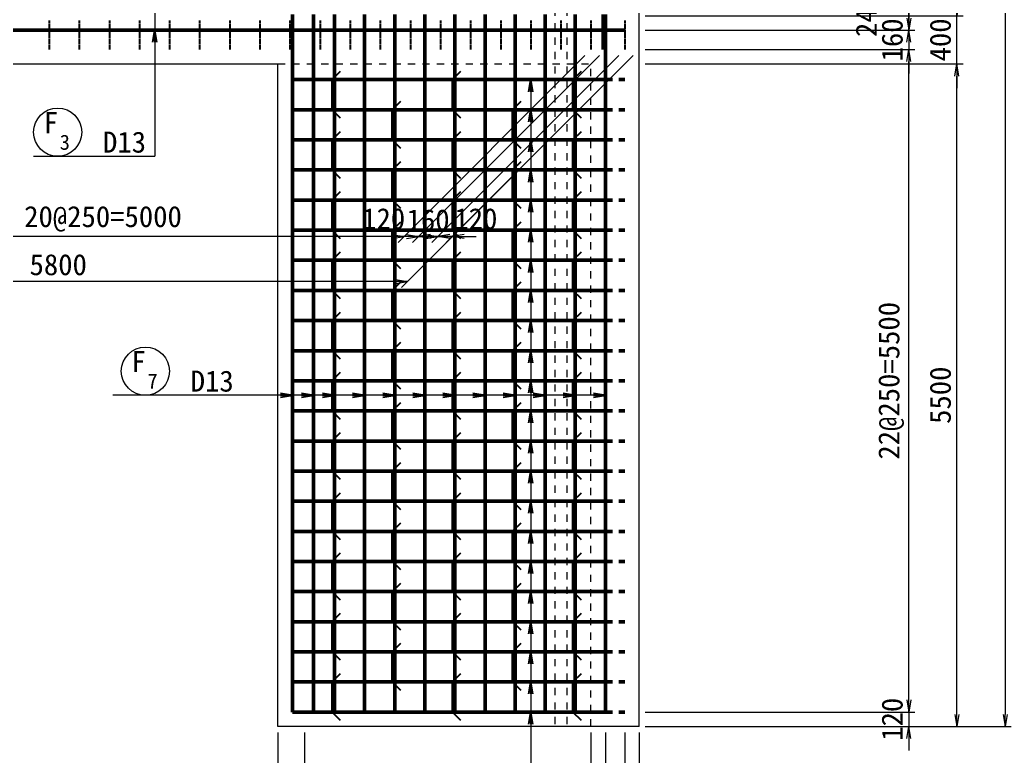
# Model space of a CAD drawing. Header units: millimetres. Extents: x 222124 to 348274, y -62968 to -33268.
# Drawn here: x 269808 to 278042, y -52703 to -46590 of the extents above; entities that cross this region are included whole.
import ezdxf
from ezdxf.enums import TextEntityAlignment as Align

# ---------------------------------------------------------------- set-up
doc = ezdxf.new("R2010")
doc.units = ezdxf.units.MM
doc.header["$LTSCALE"] = 50
doc.header["$PDSIZE"] = 300
doc.linetypes.add('DASHED2', pattern=[0.375, 0.25, -0.125])
doc.linetypes.add('SXF_跳び破線', pattern=[12, 6, -6])
doc.layers.get('Defpoints').update_dxf_attribs({"color": 191})
for name, color, linetype, lineweight in [('D-BGD', 7, 'Continuous', 13), ('D-STR', 1, 'Continuous', 50), ('D-STR-DIM', 7, 'Continuous', 13), ('D-STR-HTXT', 7, 'Continuous', 13), ('D-STR-STR4', 6, 'Continuous', 25), ('D-STR-STR5', 7, 'Continuous', 25), ('D-STR-TXT', 7, 'Continuous', 13)]:
    doc.layers.add(name, color=color, linetype=linetype, lineweight=lineweight)
doc.styles.add('YOKO_GOTHIC', font='MS Gothic.ttf')
doc.dimstyles.new('S50', dxfattribs={"dimscale": 50, "dimtxt": 3.5, "dimasz": 2, "dimexe": 1, "dimexo": 1, "dimgap": 1, "dimtad": 1, "dimdec": 0, "dimzin": 1, "dimdsep": 46, "dimtxsty": 'YOKO_GOTHIC', "dimblk": 'OPEN', "dimcen": 0, "dimclrd": 256, "dimclre": 256, "dimclrt": 256, "dimaunit": 1, "dimadec": 3, "dimazin": 0, "dimtfac": 1, "dimtdec": 0, "dimtix": 1, "dimtmove": 2, "dimatfit": 3, "dimldrblk": 'OPEN', "dimfxl": 1, "dimlwd": -1, "dimlwe": -1, "dimarcsym": 0})

# ---------------------------------------------------------------- blocks, each defined once
blk = doc.blocks.new('_Open')
at = {"color": 0, "linetype": 'ByBlock', "lineweight": -2}
for p, q in [((-1, 0.167), (0, 0)), ((-1, -0.167), (0, 0)), ((0, 0), (-1, 0))]:
    blk.add_line(p, q, dxfattribs=at)
blk = doc.blocks.new('*D1797')
at = {"layer": 'D-STR-DIM', "ltscale": 1500, "transparency": 16777216}
for p, q in [((275002.1, -39656.2), (278042, -39656.2)), ((277992, -39756.2), (277992, -52356.2)), ((275002.1, -52456.2), (278042, -52456.2))]:
    blk.add_line(p, q, dxfattribs=at)
at = {"layer": 'Defpoints', "color": 0, "ltscale": 1500, "transparency": 16777216}
for p in [(274952.1, -39656.2), (274952.1, -52456.2), (277992, -52456.2)]:
    blk.add_point(p, dxfattribs=at)
at = {"layer": 'D-STR-DIM', "ltscale": 1500, "transparency": 16777216, "xscale": 100, "yscale": 100, "zscale": 100}
for p, rotation in [((277992, -39656.2), 90), ((277992, -52456.2), 270)]:
    blk.add_blockref('_Open', p, dxfattribs=dict(at, rotation=rotation))
at = {"layer": 'D-STR-DIM', "ltscale": 1500, "transparency": 16777216, "insert": (277854.5, -46056.2), "char_height": 175, "attachment_point": 5, "rotation": 90, "style": 'YOKO_GOTHIC'}
blk.add_mtext('12800', dxfattribs=at)
blk = doc.blocks.new('*D1802')
at = {"layer": 'D-STR-DIM', "ltscale": 1500, "transparency": 16777216}
for p, q in [((275002.1, -46956.2), (277642, -46956.2)), ((277592, -52356.2), (277592, -47056.2)), ((275002.1, -52456.2), (277642, -52456.2))]:
    blk.add_line(p, q, dxfattribs=at)
at = {"layer": 'Defpoints', "color": 0, "ltscale": 1500, "transparency": 16777216}
for p in [(274952.1, -46956.2), (277592, -46956.2), (274952.1, -52456.2)]:
    blk.add_point(p, dxfattribs=at)
at = {"layer": 'D-STR-DIM', "ltscale": 1500, "transparency": 16777216, "xscale": 100, "yscale": 100, "zscale": 100}
for p, rotation in [((277592, -46956.2), 90), ((277592, -52456.2), 270)]:
    blk.add_blockref('_Open', p, dxfattribs=dict(at, rotation=rotation))
at = {"layer": 'D-STR-DIM', "ltscale": 1500, "transparency": 16777216, "insert": (277454.5, -49706.2), "char_height": 175, "attachment_point": 5, "rotation": 90, "style": 'YOKO_GOTHIC'}
blk.add_mtext('5500', dxfattribs=at)
blk = doc.blocks.new('*D1803')
at = {"layer": 'D-STR-DIM', "ltscale": 1500, "transparency": 16777216}
for p, q in [((277592, -46456.2), (277592, -46356.2)), ((275002.1, -46556.2), (277642, -46556.2)), ((277592, -46956.2), (277592, -46556.2)), ((275002.1, -46956.2), (277642, -46956.2)), ((277592, -47056.2), (277592, -47156.2))]:
    blk.add_line(p, q, dxfattribs=at)
at = {"layer": 'Defpoints', "color": 0, "ltscale": 1500, "transparency": 16777216}
for p in [(274952.1, -46556.2), (277592, -46556.2), (274952.1, -46956.2)]:
    blk.add_point(p, dxfattribs=at)
at = {"layer": 'D-STR-DIM', "ltscale": 1500, "transparency": 16777216, "xscale": 100, "yscale": 100, "zscale": 100}
for p, rotation in [((277592, -46556.2), 270), ((277592, -46956.2), 90)]:
    blk.add_blockref('_Open', p, dxfattribs=dict(at, rotation=rotation))
at = {"layer": 'D-STR-DIM', "ltscale": 1500, "transparency": 16777216, "insert": (277454.5, -46756.2), "char_height": 175, "attachment_point": 5, "rotation": 90, "style": 'YOKO_GOTHIC'}
blk.add_mtext('400', dxfattribs=at)
blk = doc.blocks.new('*D1829')
at = {"layer": 'D-STR-DIM', "ltscale": 1500, "transparency": 16777216}
for p, q in [((269152.1, -47006.2), (269152.1, -54559.9)), ((274952.1, -52506.2), (274952.1, -54559.9)), ((269252.1, -54509.9), (274852.1, -54509.9))]:
    blk.add_line(p, q, dxfattribs=at)
at = {"layer": 'Defpoints', "color": 0, "ltscale": 1500, "transparency": 16777216}
for p in [(269152.1, -46956.2), (274952.1, -52456.2), (274952.1, -54509.9)]:
    blk.add_point(p, dxfattribs=at)
at = {"layer": 'D-STR-DIM', "ltscale": 1500, "transparency": 16777216, "xscale": 100, "yscale": 100, "zscale": 100, "rotation": 180}
blk.add_blockref('_Open', (269152.1, -54509.9), dxfattribs=at)
at = {"layer": 'D-STR-DIM', "ltscale": 1500, "transparency": 16777216, "xscale": 100, "yscale": 100, "zscale": 100}
blk.add_blockref('_Open', (274952.1, -54509.9), dxfattribs=at)
at = {"layer": 'D-STR-DIM', "ltscale": 1500, "transparency": 16777216, "insert": (272052.1, -54372.4), "char_height": 175, "attachment_point": 5, "style": 'YOKO_GOTHIC'}
blk.add_mtext('5800', dxfattribs=at)
blk = doc.blocks.new('*D1830')
at = {"layer": 'D-STR-DIM', "ltscale": 1500, "transparency": 16777216}
for p, q in [((269152.1, -47006.2), (269152.1, -54159.9)), ((271952.1, -52506.2), (271952.1, -54159.9)), ((269252.1, -54109.9), (271852.1, -54109.9))]:
    blk.add_line(p, q, dxfattribs=at)
at = {"layer": 'Defpoints', "color": 0, "ltscale": 1500, "transparency": 16777216}
for p in [(269152.1, -46956.2), (271952.1, -52456.2), (271952.1, -54109.9)]:
    blk.add_point(p, dxfattribs=at)
at = {"layer": 'D-STR-DIM', "ltscale": 1500, "transparency": 16777216, "xscale": 100, "yscale": 100, "zscale": 100, "rotation": 180}
blk.add_blockref('_Open', (269152.1, -54109.9), dxfattribs=at)
at = {"layer": 'D-STR-DIM', "ltscale": 1500, "transparency": 16777216, "xscale": 100, "yscale": 100, "zscale": 100}
blk.add_blockref('_Open', (271952.1, -54109.9), dxfattribs=at)
at = {"layer": 'D-STR-DIM', "ltscale": 1500, "transparency": 16777216, "insert": (270552.1, -53972.4), "char_height": 175, "attachment_point": 5, "style": 'YOKO_GOTHIC'}
blk.add_mtext('2800', dxfattribs=at)
blk = doc.blocks.new('*D1831')
at = {"layer": 'D-STR-DIM', "ltscale": 1500, "transparency": 16777216}
for p, q in [((274552.1, -52506.2), (274552.1, -54159.9)), ((274952.1, -52506.2), (274952.1, -54159.9)), ((274452.1, -54109.9), (274352.1, -54109.9)), ((274552.1, -54109.9), (274952.1, -54109.9)), ((275052.1, -54109.9), (275152.1, -54109.9))]:
    blk.add_line(p, q, dxfattribs=at)
at = {"layer": 'Defpoints', "color": 0, "ltscale": 1500, "transparency": 16777216}
for p in [(274552.1, -52456.2), (274952.1, -52456.2), (274952.1, -54109.9)]:
    blk.add_point(p, dxfattribs=at)
at = {"layer": 'D-STR-DIM', "ltscale": 1500, "transparency": 16777216, "xscale": 100, "yscale": 100, "zscale": 100}
blk.add_blockref('_Open', (274552.1, -54109.9), dxfattribs=at)
at = {"layer": 'D-STR-DIM', "ltscale": 1500, "transparency": 16777216, "xscale": 100, "yscale": 100, "zscale": 100, "rotation": 180}
blk.add_blockref('_Open', (274952.1, -54109.9), dxfattribs=at)
at = {"layer": 'D-STR-DIM', "ltscale": 1500, "transparency": 16777216, "insert": (274752.1, -53972.4), "char_height": 175, "attachment_point": 5, "style": 'YOKO_GOTHIC'}
blk.add_mtext('400', dxfattribs=at)
blk = doc.blocks.new('*D1832')
at = {"layer": 'D-STR-DIM', "ltscale": 1500, "transparency": 16777216}
for p, q in [((274832.1, -52506.2), (274832.1, -53759.9)), ((274952.1, -52506.2), (274952.1, -53759.9)), ((274732.1, -53709.9), (274632.1, -53709.9)), ((274832.1, -53709.9), (274952.1, -53709.9)), ((275052.1, -53709.9), (275152.1, -53709.9))]:
    blk.add_line(p, q, dxfattribs=at)
at = {"layer": 'Defpoints', "color": 0, "ltscale": 1500, "transparency": 16777216}
for p in [(274832.1, -52456.2), (274952.1, -52456.2), (274952.1, -53709.9)]:
    blk.add_point(p, dxfattribs=at)
at = {"layer": 'D-STR-DIM', "ltscale": 1500, "transparency": 16777216, "xscale": 100, "yscale": 100, "zscale": 100}
blk.add_blockref('_Open', (274832.1, -53709.9), dxfattribs=at)
at = {"layer": 'D-STR-DIM', "ltscale": 1500, "transparency": 16777216, "xscale": 100, "yscale": 100, "zscale": 100, "rotation": 180}
blk.add_blockref('_Open', (274952.1, -53709.9), dxfattribs=at)
at = {"layer": 'D-STR-DIM', "ltscale": 1500, "transparency": 16777216, "insert": (275141.7, -53572.4), "char_height": 175, "attachment_point": 5, "style": 'YOKO_GOTHIC'}
blk.add_mtext('120', dxfattribs=at)
blk = doc.blocks.new('*D1833')
at = {"layer": 'D-STR-DIM', "ltscale": 1500, "transparency": 16777216}
for p, q in [((274672.1, -52506.2), (274672.1, -53759.9)), ((274832.1, -52506.2), (274832.1, -53759.9)), ((274572.1, -53709.9), (274472.1, -53709.9)), ((274672.1, -53709.9), (274832.1, -53709.9)), ((274932.1, -53709.9), (275032.1, -53709.9))]:
    blk.add_line(p, q, dxfattribs=at)
at = {"layer": 'Defpoints', "color": 0, "ltscale": 1500, "transparency": 16777216}
for p in [(274672.1, -52456.2), (274832.1, -52456.2), (274832.1, -53709.9)]:
    blk.add_point(p, dxfattribs=at)
at = {"layer": 'D-STR-DIM', "ltscale": 1500, "transparency": 16777216, "xscale": 100, "yscale": 100, "zscale": 100}
blk.add_blockref('_Open', (274672.1, -53709.9), dxfattribs=at)
at = {"layer": 'D-STR-DIM', "ltscale": 1500, "transparency": 16777216, "xscale": 100, "yscale": 100, "zscale": 100, "rotation": 180}
blk.add_blockref('_Open', (274832.1, -53709.9), dxfattribs=at)
at = {"layer": 'D-STR-DIM', "ltscale": 1500, "transparency": 16777216, "insert": (274752.1, -53572.4), "char_height": 175, "attachment_point": 5, "style": 'YOKO_GOTHIC'}
blk.add_mtext('160', dxfattribs=at)
blk = doc.blocks.new('*D1834')
at = {"layer": 'D-STR-DIM', "ltscale": 1500, "transparency": 16777216}
for p, q in [((271952.1, -52506.2), (271952.1, -54159.9)), ((274552.1, -52506.2), (274552.1, -54159.9)), ((274452.1, -54109.9), (272052.1, -54109.9))]:
    blk.add_line(p, q, dxfattribs=at)
at = {"layer": 'Defpoints', "color": 0, "ltscale": 1500, "transparency": 16777216}
for p in [(271952.1, -52456.2), (274552.1, -52456.2), (271952.1, -54109.9)]:
    blk.add_point(p, dxfattribs=at)
at = {"layer": 'D-STR-DIM', "ltscale": 1500, "transparency": 16777216, "xscale": 100, "yscale": 100, "zscale": 100, "rotation": 180}
blk.add_blockref('_Open', (271952.1, -54109.9), dxfattribs=at)
at = {"layer": 'D-STR-DIM', "ltscale": 1500, "transparency": 16777216, "xscale": 100, "yscale": 100, "zscale": 100}
blk.add_blockref('_Open', (274552.1, -54109.9), dxfattribs=at)
at = {"layer": 'D-STR-DIM', "ltscale": 1500, "transparency": 16777216, "insert": (273252.1, -53972.4), "char_height": 175, "attachment_point": 5, "style": 'YOKO_GOTHIC'}
blk.add_mtext('2600', dxfattribs=at)
blk = doc.blocks.new('*D1835')
at = {"layer": 'D-STR-DIM', "ltscale": 1500, "transparency": 16777216}
for p, q in [((271952.1, -52506.2), (271952.1, -53759.9)), ((272172.1, -52506.2), (272172.1, -53759.9)), ((271852.1, -53709.9), (271752.1, -53709.9)), ((271952.1, -53709.9), (272172.1, -53709.9)), ((272272.1, -53709.9), (272372.1, -53709.9))]:
    blk.add_line(p, q, dxfattribs=at)
at = {"layer": 'Defpoints', "color": 0, "ltscale": 1500, "transparency": 16777216}
for p in [(271952.1, -52456.2), (272172.1, -52456.2), (272172.1, -53709.9)]:
    blk.add_point(p, dxfattribs=at)
at = {"layer": 'D-STR-DIM', "ltscale": 1500, "transparency": 16777216, "xscale": 100, "yscale": 100, "zscale": 100}
blk.add_blockref('_Open', (271952.1, -53709.9), dxfattribs=at)
at = {"layer": 'D-STR-DIM', "ltscale": 1500, "transparency": 16777216, "xscale": 100, "yscale": 100, "zscale": 100, "rotation": 180}
blk.add_blockref('_Open', (272172.1, -53709.9), dxfattribs=at)
at = {"layer": 'D-STR-DIM', "ltscale": 1500, "transparency": 16777216, "insert": (272062.1, -53572.4), "char_height": 175, "attachment_point": 5, "style": 'YOKO_GOTHIC'}
blk.add_mtext('220', dxfattribs=at)
blk = doc.blocks.new('*D1836')
at = {"layer": 'D-STR-DIM', "ltscale": 1500, "transparency": 16777216}
for p, q in [((272172.1, -52506.2), (272172.1, -53759.9)), ((274672.1, -52506.2), (274672.1, -53759.9)), ((274572.1, -53709.9), (272272.1, -53709.9))]:
    blk.add_line(p, q, dxfattribs=at)
at = {"layer": 'Defpoints', "color": 0, "ltscale": 1500, "transparency": 16777216}
for p in [(272172.1, -52456.2), (274672.1, -52456.2), (272172.1, -53709.9)]:
    blk.add_point(p, dxfattribs=at)
at = {"layer": 'D-STR-DIM', "ltscale": 1500, "transparency": 16777216, "xscale": 100, "yscale": 100, "zscale": 100, "rotation": 180}
blk.add_blockref('_Open', (272172.1, -53709.9), dxfattribs=at)
at = {"layer": 'D-STR-DIM', "ltscale": 1500, "transparency": 16777216, "xscale": 100, "yscale": 100, "zscale": 100}
blk.add_blockref('_Open', (274672.1, -53709.9), dxfattribs=at)
at = {"layer": 'D-STR-DIM', "ltscale": 1500, "transparency": 16777216, "insert": (273422.1, -53563.1), "char_height": 175, "attachment_point": 5, "style": 'YOKO_GOTHIC'}
blk.add_mtext('10@250=2500', dxfattribs=at)
blk = doc.blocks.new('*D1686')
at = {"layer": 'D-STR-DIM', "ltscale": 1500, "transparency": 16777216}
for p, q in [((275002.1, -46836.2), (277242, -46836.2)), ((277192, -52236.2), (277192, -46936.2)), ((275002.1, -52336.2), (277242, -52336.2))]:
    blk.add_line(p, q, dxfattribs=at)
at = {"layer": 'Defpoints', "color": 0, "ltscale": 1500, "transparency": 16777216}
for p in [(274952.1, -46836.2), (277192, -46836.2), (274952.1, -52336.2)]:
    blk.add_point(p, dxfattribs=at)
at = {"layer": 'D-STR-DIM', "ltscale": 1500, "transparency": 16777216, "xscale": 100, "yscale": 100, "zscale": 100}
for p, rotation in [((277192, -46836.2), 90), ((277192, -52336.2), 270)]:
    blk.add_blockref('_Open', p, dxfattribs=dict(at, rotation=rotation))
at = {"layer": 'D-STR-DIM', "ltscale": 1500, "transparency": 16777216, "insert": (277045.2, -49586.2), "char_height": 175, "attachment_point": 5, "rotation": 90, "style": 'YOKO_GOTHIC'}
blk.add_mtext('22@250=5500', dxfattribs=at)
blk = doc.blocks.new('*D1687')
at = {"layer": 'D-STR-DIM', "ltscale": 1500, "transparency": 16777216}
for p, q in [((277192, -52236.2), (277192, -52136.2)), ((275002.1, -52336.2), (277242, -52336.2)), ((277192, -52336.2), (277192, -52456.2)), ((275002.1, -52456.2), (277242, -52456.2)), ((277192, -52556.2), (277192, -52656.2))]:
    blk.add_line(p, q, dxfattribs=at)
at = {"layer": 'Defpoints', "color": 0, "ltscale": 1500, "transparency": 16777216}
for p in [(274952.1, -52336.2), (274952.1, -52456.2), (277192, -52456.2)]:
    blk.add_point(p, dxfattribs=at)
at = {"layer": 'D-STR-DIM', "ltscale": 1500, "transparency": 16777216, "xscale": 100, "yscale": 100, "zscale": 100}
for p, rotation in [((277192, -52336.2), 270), ((277192, -52456.2), 90)]:
    blk.add_blockref('_Open', p, dxfattribs=dict(at, rotation=rotation))
at = {"layer": 'D-STR-DIM', "ltscale": 1500, "transparency": 16777216, "insert": (277054.5, -52396.2), "char_height": 175, "attachment_point": 5, "rotation": 90, "style": 'YOKO_GOTHIC'}
blk.add_mtext('120', dxfattribs=at)
blk = doc.blocks.new('*D1688')
at = {"layer": 'D-STR-DIM', "ltscale": 1500, "transparency": 16777216}
for p, q in [((277192, -46081.2), (277192, -45981.2)), ((275002.1, -46181.2), (277242, -46181.2)), ((277192, -46181.2), (277192, -46431.2)), ((275002.1, -46431.2), (277242, -46431.2)), ((277192, -46531.2), (277192, -46631.2))]:
    blk.add_line(p, q, dxfattribs=at)
at = {"layer": 'Defpoints', "color": 0, "ltscale": 1500, "transparency": 16777216}
for p in [(274952.1, -46181.2), (274952.1, -46431.2), (277192, -46431.2)]:
    blk.add_point(p, dxfattribs=at)
at = {"layer": 'D-STR-DIM', "ltscale": 1500, "transparency": 16777216, "xscale": 100, "yscale": 100, "zscale": 100}
for p, rotation in [((277192, -46181.2), 270), ((277192, -46431.2), 90)]:
    blk.add_blockref('_Open', p, dxfattribs=dict(at, rotation=rotation))
at = {"layer": 'D-STR-DIM', "ltscale": 1500, "transparency": 16777216, "insert": (277054.5, -46306.2), "char_height": 175, "attachment_point": 5, "rotation": 90, "style": 'YOKO_GOTHIC'}
blk.add_mtext('250', dxfattribs=at)
blk = doc.blocks.new('*D1689')
at = {"layer": 'D-STR-DIM', "ltscale": 1500, "transparency": 16777216}
for p, q in [((277192, -46576.2), (277192, -46476.2)), ((275002.1, -46676.2), (277242, -46676.2)), ((277192, -46676.2), (277192, -46836.2)), ((275002.1, -46836.2), (277242, -46836.2)), ((277192, -46936.2), (277192, -47036.2))]:
    blk.add_line(p, q, dxfattribs=at)
at = {"layer": 'Defpoints', "color": 0, "ltscale": 1500, "transparency": 16777216}
for p in [(274952.1, -46676.2), (274952.1, -46836.2), (277192, -46836.2)]:
    blk.add_point(p, dxfattribs=at)
at = {"layer": 'D-STR-DIM', "ltscale": 1500, "transparency": 16777216, "xscale": 100, "yscale": 100, "zscale": 100}
for p, rotation in [((277192, -46676.2), 270), ((277192, -46836.2), 90)]:
    blk.add_blockref('_Open', p, dxfattribs=dict(at, rotation=rotation))
at = {"layer": 'D-STR-DIM', "ltscale": 1500, "transparency": 16777216, "insert": (277054.5, -46756.2), "char_height": 175, "attachment_point": 5, "rotation": 90, "style": 'YOKO_GOTHIC'}
blk.add_mtext('160', dxfattribs=at)
blk = doc.blocks.new('*D1691')
at = {"layer": 'D-STR-DIM', "ltscale": 1500, "transparency": 16777216}
for p, q in [((277192, -46331.2), (277192, -46231.2)), ((275002.1, -46431.2), (277242, -46431.2)), ((277192, -46431.2), (277192, -46676.2)), ((275002.1, -46676.2), (277242, -46676.2)), ((277192, -46776.2), (277192, -46876.2))]:
    blk.add_line(p, q, dxfattribs=at)
at = {"layer": 'Defpoints', "color": 0, "ltscale": 1500, "transparency": 16777216}
for p in [(274952.1, -46431.2), (274952.1, -46676.2), (277192, -46676.2)]:
    blk.add_point(p, dxfattribs=at)
at = {"layer": 'D-STR-DIM', "ltscale": 1500, "transparency": 16777216, "xscale": 100, "yscale": 100, "zscale": 100}
for p, rotation in [((277192, -46431.2), 270), ((277192, -46676.2), 90)]:
    blk.add_blockref('_Open', p, dxfattribs=dict(at, rotation=rotation))
at = {"layer": 'D-STR-DIM', "ltscale": 1500, "transparency": 16777216, "insert": (276839.5, -46553.7), "char_height": 175, "attachment_point": 5, "rotation": 90, "style": 'YOKO_GOTHIC'}
blk.add_mtext('245', dxfattribs=at)
blk = doc.blocks.new('*D1714')
at = {"layer": 'D-STR-DIM', "ltscale": 1500, "transparency": 16777216}
for p, q in [((269102.1, -46886.2), (267177.4, -48810.9)), ((274902.1, -46886.2), (272977.4, -48810.9)), ((272927.4, -48760.9), (267327.4, -48760.9))]:
    blk.add_line(p, q, dxfattribs=at)
at = {"layer": 'Defpoints', "color": 0, "ltscale": 1500, "transparency": 16777216}
for p in [(269152.1, -46836.2), (274952.1, -46836.2), (267227.4, -48760.9)]:
    blk.add_point(p, dxfattribs=at)
at = {"layer": 'D-STR-DIM', "ltscale": 1500, "transparency": 16777216, "xscale": 100, "yscale": 100, "zscale": 100, "rotation": 180}
blk.add_blockref('_Open', (267227.4, -48760.9), dxfattribs=at)
at = {"layer": 'D-STR-DIM', "ltscale": 1500, "transparency": 16777216, "xscale": 100, "yscale": 100, "zscale": 100}
blk.add_blockref('_Open', (273027.4, -48760.9), dxfattribs=at)
at = {"layer": 'D-STR-DIM', "ltscale": 1500, "transparency": 16777216, "insert": (270127.4, -48623.4), "char_height": 175, "attachment_point": 5, "style": 'YOKO_GOTHIC'}
blk.add_mtext('5800', dxfattribs=at)
blk = doc.blocks.new('*D1715')
at = {"layer": 'D-STR-DIM', "ltscale": 1500, "transparency": 16777216}
for p, q in [((274502.1, -46886.2), (272949.5, -48438.8)), ((274622.1, -46886.2), (273069.5, -48438.8)), ((272899.5, -48388.8), (272799.5, -48388.8)), ((273119.5, -48388.8), (272999.5, -48388.8)), ((273219.5, -48388.8), (273319.5, -48388.8))]:
    blk.add_line(p, q, dxfattribs=at)
at = {"layer": 'Defpoints', "color": 0, "ltscale": 1500, "transparency": 16777216}
for p in [(274552.1, -46836.2), (274672.1, -46836.2), (272999.5, -48388.8)]:
    blk.add_point(p, dxfattribs=at)
at = {"layer": 'D-STR-DIM', "ltscale": 1500, "transparency": 16777216, "xscale": 100, "yscale": 100, "zscale": 100}
blk.add_blockref('_Open', (272999.5, -48388.8), dxfattribs=at)
at = {"layer": 'D-STR-DIM', "ltscale": 1500, "transparency": 16777216, "xscale": 100, "yscale": 100, "zscale": 100, "rotation": 180}
blk.add_blockref('_Open', (273119.5, -48388.8), dxfattribs=at)
at = {"layer": 'D-STR-DIM', "ltscale": 1500, "transparency": 16777216, "insert": (272830.3, -48241.9), "char_height": 175, "attachment_point": 5, "style": 'YOKO_GOTHIC'}
blk.add_mtext('120', dxfattribs=at)
blk = doc.blocks.new('*D1716')
at = {"layer": 'D-STR-DIM', "ltscale": 1500, "transparency": 16777216}
for p, q in [((274622.1, -46886.2), (273069.5, -48438.8)), ((274782.1, -46886.2), (273229.5, -48438.8)), ((273019.5, -48388.8), (272919.5, -48388.8)), ((273279.5, -48388.8), (273119.5, -48388.8)), ((273379.5, -48388.8), (273479.5, -48388.8))]:
    blk.add_line(p, q, dxfattribs=at)
at = {"layer": 'Defpoints', "color": 0, "ltscale": 1500, "transparency": 16777216}
for p in [(274672.1, -46836.2), (274832.1, -46836.2), (273119.5, -48388.8)]:
    blk.add_point(p, dxfattribs=at)
at = {"layer": 'D-STR-DIM', "ltscale": 1500, "transparency": 16777216, "xscale": 100, "yscale": 100, "zscale": 100}
blk.add_blockref('_Open', (273119.5, -48388.8), dxfattribs=at)
at = {"layer": 'D-STR-DIM', "ltscale": 1500, "transparency": 16777216, "xscale": 100, "yscale": 100, "zscale": 100, "rotation": 180}
blk.add_blockref('_Open', (273279.5, -48388.8), dxfattribs=at)
at = {"layer": 'D-STR-DIM', "ltscale": 1500, "transparency": 16777216, "insert": (273199.5, -48251.3), "char_height": 175, "attachment_point": 5, "style": 'YOKO_GOTHIC'}
blk.add_mtext('160', dxfattribs=at)
blk = doc.blocks.new('*D1717')
at = {"layer": 'D-STR-DIM', "ltscale": 1500, "transparency": 16777216}
for p, q in [((274782.1, -46886.2), (273229.5, -48438.8)), ((274902.1, -46886.2), (273349.5, -48438.8)), ((273179.5, -48388.8), (273079.5, -48388.8)), ((273399.5, -48388.8), (273279.5, -48388.8)), ((273499.5, -48388.8), (273599.5, -48388.8))]:
    blk.add_line(p, q, dxfattribs=at)
at = {"layer": 'Defpoints', "color": 0, "ltscale": 1500, "transparency": 16777216}
for p in [(274832.1, -46836.2), (274952.1, -46836.2), (273279.5, -48388.8)]:
    blk.add_point(p, dxfattribs=at)
at = {"layer": 'D-STR-DIM', "ltscale": 1500, "transparency": 16777216, "xscale": 100, "yscale": 100, "zscale": 100}
blk.add_blockref('_Open', (273279.5, -48388.8), dxfattribs=at)
at = {"layer": 'D-STR-DIM', "ltscale": 1500, "transparency": 16777216, "xscale": 100, "yscale": 100, "zscale": 100, "rotation": 180}
blk.add_blockref('_Open', (273399.5, -48388.8), dxfattribs=at)
at = {"layer": 'D-STR-DIM', "ltscale": 1500, "transparency": 16777216, "insert": (273596.5, -48241.9), "char_height": 175, "attachment_point": 5, "style": 'YOKO_GOTHIC'}
blk.add_mtext('120', dxfattribs=at)
blk = doc.blocks.new('*D1718')
at = {"layer": 'D-STR-DIM', "ltscale": 1500, "transparency": 16777216}
for p, q in [((269502.1, -46886.2), (267949.5, -48438.8)), ((274502.1, -46886.2), (272949.5, -48438.8)), ((272899.5, -48388.8), (268099.5, -48388.8))]:
    blk.add_line(p, q, dxfattribs=at)
at = {"layer": 'Defpoints', "color": 0, "ltscale": 1500, "transparency": 16777216}
for p in [(269552.1, -46836.2), (274552.1, -46836.2), (267999.5, -48388.8)]:
    blk.add_point(p, dxfattribs=at)
at = {"layer": 'D-STR-DIM', "ltscale": 1500, "transparency": 16777216, "xscale": 100, "yscale": 100, "zscale": 100, "rotation": 180}
blk.add_blockref('_Open', (267999.5, -48388.8), dxfattribs=at)
at = {"layer": 'D-STR-DIM', "ltscale": 1500, "transparency": 16777216, "xscale": 100, "yscale": 100, "zscale": 100}
blk.add_blockref('_Open', (272999.5, -48388.8), dxfattribs=at)
at = {"layer": 'D-STR-DIM', "ltscale": 1500, "transparency": 16777216, "insert": (270499.5, -48241.9), "char_height": 175, "attachment_point": 5, "style": 'YOKO_GOTHIC'}
blk.add_mtext('20@250=5000', dxfattribs=at)

msp = doc.modelspace()

# ---------------------------------------------------------------- linework, layer by layer
at = {"layer": 'D-BGD', "linetype": 'SXF_跳び破線', "ltscale": 0.2}
for p, q in [((274252.1, -39656.2), (274252.1, -52456.2)), ((274352.1, -39656.2), (274352.1, -52456.2)), ((271952.1, -46956.2), (274552.1, -46956.2)), ((274552.1, -52456.2), (274552.1, -46956.2))]:
    msp.add_line(p, q, dxfattribs=at)
at = {"layer": 'D-BGD'}
for p, q in [((274952.1, -52456.2), (274952.1, -39656.2)), ((274952.1, -49756.2), (274952.1, -42656.2)), ((269152.1, -46956.2), (271952.1, -46956.2)), ((271952.1, -52456.2), (271952.1, -46956.2)), ((274552.1, -52456.2), (271952.1, -52456.2))]:
    msp.add_line(p, q, dxfattribs=at)
at = {"layer": 'D-BGD', "ltscale": 100}
msp.add_line((274952.1, -52456.2), (274552.1, -52456.2), dxfattribs=at)
at = {"layer": 'D-STR'}
for p, q in [((272072.1, -46546.2), (272072.1, -52336.2)), ((272247.1, -46546.2), (272247.1, -52336.2)), ((272422.1, -46546.2), (272422.1, -52336.2)), ((272672.1, -46546.2), (272672.1, -52336.2)), ((272922.1, -46546.2), (272922.1, -52336.2)), ((273172.1, -46546.2), (273172.1, -52336.2)), ((273422.1, -46546.2), (273422.1, -52336.2)), ((273672.1, -46546.2), (273672.1, -52336.2)), ((273922.1, -46546.2), (273922.1, -52336.2)), ((274172.1, -46546.2), (274172.1, -52336.2)), ((274422.1, -46546.2), (274422.1, -52336.2)), ((274652.1, -46836.2), (274652.1, -46546.2)), ((274672.1, -46546.2), (274672.1, -52336.2))]:
    msp.add_line(p, q, dxfattribs=at)
at = {"layer": 'D-STR', "ltscale": 0.01}
for p, q in [((274832.1, -46676.2), (269282.1, -46676.2)), ((274732.1, -47086.2), (272072.1, -47086.2)), ((274732.1, -47336.2), (272072.1, -47336.2)), ((274732.1, -47586.2), (272072.1, -47586.2)), ((274732.1, -47836.2), (272072.1, -47836.2)), ((274732.1, -48086.2), (272072.1, -48086.2)), ((274732.1, -48336.2), (272072.1, -48336.2)), ((274732.1, -48586.2), (272072.1, -48586.2)), ((274732.1, -48836.2), (272072.1, -48836.2)), ((274732.1, -49086.2), (272072.1, -49086.2)), ((274732.1, -49336.2), (272072.1, -49336.2)), ((274732.1, -49586.2), (272072.1, -49586.2)), ((274732.1, -49836.2), (272072.1, -49836.2)), ((274732.1, -50086.2), (272072.1, -50086.2)), ((274732.1, -50336.2), (272072.1, -50336.2)), ((274732.1, -50586.2), (272072.1, -50586.2)), ((274732.1, -50836.2), (272072.1, -50836.2)), ((274732.1, -51086.2), (272072.1, -51086.2)), ((274732.1, -51336.2), (272072.1, -51336.2)), ((274732.1, -51586.2), (272072.1, -51586.2)), ((274732.1, -51836.2), (272072.1, -51836.2)), ((274732.1, -52086.2), (272072.1, -52086.2)), ((274732.1, -52336.2), (272072.1, -52336.2))]:
    msp.add_line(p, q, dxfattribs=at)
at = {"layer": 'D-STR', "linetype": 'SXF_跳び破線', "ltscale": 0.2}
for p, q in [((274832.1, -47086.2), (274782.1, -47086.2)), ((274832.1, -47336.2), (274782.1, -47336.2)), ((274832.1, -47586.2), (274782.1, -47586.2)), ((274832.1, -47836.2), (274782.1, -47836.2)), ((274832.1, -48086.2), (274782.1, -48086.2)), ((274832.1, -48336.2), (274782.1, -48336.2)), ((274832.1, -48586.2), (274782.1, -48586.2)), ((274832.1, -48836.2), (274782.1, -48836.2)), ((274832.1, -49086.2), (274782.1, -49086.2)), ((274832.1, -49336.2), (274782.1, -49336.2)), ((274832.1, -49586.2), (274782.1, -49586.2)), ((274832.1, -49836.2), (274782.1, -49836.2)), ((274832.1, -50086.2), (274782.1, -50086.2)), ((274832.1, -50336.2), (274782.1, -50336.2)), ((274832.1, -50586.2), (274782.1, -50586.2)), ((274832.1, -50836.2), (274782.1, -50836.2)), ((274832.1, -51086.2), (274782.1, -51086.2)), ((274832.1, -51336.2), (274782.1, -51336.2)), ((274832.1, -51586.2), (274782.1, -51586.2)), ((274832.1, -51836.2), (274782.1, -51836.2)), ((274832.1, -52086.2), (274782.1, -52086.2)), ((274832.1, -52336.2), (274782.1, -52336.2))]:
    msp.add_line(p, q, dxfattribs=at)
at = {"layer": 'D-STR-HTXT'}
for p, q in [((269922.9, -47722.2), (270929.4, -47722.2)), ((274672.1, -49706.2), (270579.7, -49706.2))]:
    msp.add_line(p, q, dxfattribs=at)
for centre in [(270122.9, -47522.2), (270851.3, -49506.2)]:
    msp.add_circle(centre, 200, dxfattribs=at)
at = {"layer": 'D-STR-STR4', "linetype": 'DASHED2', "ltscale": 0.5}
for p, q in [((270052.1, -46596.2), (270052.1, -46836.2)), ((270302.1, -46596.2), (270302.1, -46836.2)), ((270552.1, -46596.2), (270552.1, -46836.2)), ((270802.1, -46596.2), (270802.1, -46836.2)), ((271052.1, -46596.2), (271052.1, -46836.2)), ((271302.1, -46596.2), (271302.1, -46836.2)), ((271552.1, -46596.2), (271552.1, -46836.2)), ((271802.1, -46596.2), (271802.1, -46836.2)), ((272052.1, -46596.2), (272052.1, -46836.2)), ((272302.1, -46596.2), (272302.1, -46836.2)), ((272552.1, -46596.2), (272552.1, -46836.2)), ((272802.1, -46596.2), (272802.1, -46836.2)), ((273052.1, -46596.2), (273052.1, -46836.2)), ((273302.1, -46596.2), (273302.1, -46836.2)), ((273552.1, -46596.2), (273552.1, -46836.2)), ((273802.1, -46596.2), (273802.1, -46836.2)), ((274052.1, -46596.2), (274052.1, -46836.2)), ((274302.1, -46596.2), (274302.1, -46836.2)), ((274552.1, -46596.2), (274552.1, -46836.2)), ((274672.1, -46596.2), (274672.1, -46836.2)), ((274832.1, -46596.2), (274832.1, -46836.2))]:
    msp.add_line(p, q, dxfattribs=at)
at = {"layer": 'D-STR-STR5'}
for points in [[(272472.4, -47406.8), (272401.7, -47336.1), (272401.7, -47086.1), (272472.4, -47015.4)], [(273472.4, -47406.8), (273401.7, -47336.1), (273401.7, -47086.1), (273472.4, -47015.4)], [(274472.4, -47406.8), (274401.7, -47336.1), (274401.7, -47086.1), (274472.4, -47015.4)], [(272972.4, -47656.8), (272901.7, -47586.1), (272901.7, -47336.1), (272972.4, -47265.4)], [(273972.4, -47656.8), (273901.7, -47586.1), (273901.7, -47336.1), (273972.4, -47265.4)], [(272472.4, -47906.8), (272401.7, -47836.1), (272401.7, -47586.1), (272472.4, -47515.4)], [(273472.4, -47906.8), (273401.7, -47836.1), (273401.7, -47586.1), (273472.4, -47515.4)], [(274472.4, -47906.8), (274401.7, -47836.1), (274401.7, -47586.1), (274472.4, -47515.4)], [(272972.4, -48156.8), (272901.7, -48086.1), (272901.7, -47836.1), (272972.4, -47765.4)], [(273972.4, -48156.8), (273901.7, -48086.1), (273901.7, -47836.1), (273972.4, -47765.4)], [(272472.4, -48406.8), (272401.7, -48336.1), (272401.7, -48086.1), (272472.4, -48015.4)], [(273472.4, -48406.8), (273401.7, -48336.1), (273401.7, -48086.1), (273472.4, -48015.4)], [(274472.4, -48406.8), (274401.7, -48336.1), (274401.7, -48086.1), (274472.4, -48015.4)], [(272972.4, -48656.8), (272901.7, -48586.1), (272901.7, -48336.1), (272972.4, -48265.4)], [(273972.4, -48656.8), (273901.7, -48586.1), (273901.7, -48336.1), (273972.4, -48265.4)], [(272472.4, -48906.8), (272401.7, -48836.1), (272401.7, -48586.1), (272472.4, -48515.4)], [(273472.4, -48906.8), (273401.7, -48836.1), (273401.7, -48586.1), (273472.4, -48515.4)], [(274472.4, -48906.8), (274401.7, -48836.1), (274401.7, -48586.1), (274472.4, -48515.4)], [(272972.4, -49156.8), (272901.7, -49086.1), (272901.7, -48836.1), (272972.4, -48765.4)], [(273972.4, -49156.8), (273901.7, -49086.1), (273901.7, -48836.1), (273972.4, -48765.4)], [(272472.4, -49406.8), (272401.7, -49336.1), (272401.7, -49086.1), (272472.4, -49015.4)], [(273472.4, -49406.8), (273401.7, -49336.1), (273401.7, -49086.1), (273472.4, -49015.4)], [(274472.4, -49406.8), (274401.7, -49336.1), (274401.7, -49086.1), (274472.4, -49015.4)], [(272972.4, -49656.8), (272901.7, -49586.1), (272901.7, -49336.1), (272972.4, -49265.4)], [(273972.4, -49656.8), (273901.7, -49586.1), (273901.7, -49336.1), (273972.4, -49265.4)], [(272472.4, -49906.8), (272401.7, -49836.1), (272401.7, -49586.1), (272472.4, -49515.4)], [(273472.4, -49906.8), (273401.7, -49836.1), (273401.7, -49586.1), (273472.4, -49515.4)], [(274472.4, -49906.8), (274401.7, -49836.1), (274401.7, -49586.1), (274472.4, -49515.4)], [(272972.4, -50156.8), (272901.7, -50086.1), (272901.7, -49836.1), (272972.4, -49765.4)], [(273972.4, -50156.8), (273901.7, -50086.1), (273901.7, -49836.1), (273972.4, -49765.4)], [(272472.4, -50406.8), (272401.7, -50336.1), (272401.7, -50086.1), (272472.4, -50015.4)], [(273472.4, -50406.8), (273401.7, -50336.1), (273401.7, -50086.1), (273472.4, -50015.4)], [(274472.4, -50406.8), (274401.7, -50336.1), (274401.7, -50086.1), (274472.4, -50015.4)], [(272972.4, -50656.8), (272901.7, -50586.1), (272901.7, -50336.1), (272972.4, -50265.4)], [(273972.4, -50656.8), (273901.7, -50586.1), (273901.7, -50336.1), (273972.4, -50265.4)], [(272472.4, -50906.8), (272401.7, -50836.1), (272401.7, -50586.1), (272472.4, -50515.4)], [(273472.4, -50906.8), (273401.7, -50836.1), (273401.7, -50586.1), (273472.4, -50515.4)], [(274472.4, -50906.8), (274401.7, -50836.1), (274401.7, -50586.1), (274472.4, -50515.4)], [(272972.4, -51156.8), (272901.7, -51086.1), (272901.7, -50836.1), (272972.4, -50765.4)], [(273972.4, -51156.8), (273901.7, -51086.1), (273901.7, -50836.1), (273972.4, -50765.4)], [(272472.4, -51406.8), (272401.7, -51336.1), (272401.7, -51086.1), (272472.4, -51015.4)], [(273472.4, -51406.8), (273401.7, -51336.1), (273401.7, -51086.1), (273472.4, -51015.4)], [(274472.4, -51406.8), (274401.7, -51336.1), (274401.7, -51086.1), (274472.4, -51015.4)], [(272972.4, -51656.8), (272901.7, -51586.1), (272901.7, -51336.1), (272972.4, -51265.4)], [(273972.4, -51656.8), (273901.7, -51586.1), (273901.7, -51336.1), (273972.4, -51265.4)], [(272472.4, -51906.8), (272401.7, -51836.1), (272401.7, -51586.1), (272472.4, -51515.4)], [(273472.4, -51906.8), (273401.7, -51836.1), (273401.7, -51586.1), (273472.4, -51515.4)], [(274472.4, -51906.8), (274401.7, -51836.1), (274401.7, -51586.1), (274472.4, -51515.4)], [(272972.4, -52156.8), (272901.7, -52086.1), (272901.7, -51836.1), (272972.4, -51765.4)], [(273972.4, -52156.8), (273901.7, -52086.1), (273901.7, -51836.1), (273972.4, -51765.4)], [(272472.4, -52406.8), (272401.7, -52336.1), (272401.7, -52086.1), (272472.4, -52015.4)], [(273472.4, -52406.8), (273401.7, -52336.1), (273401.7, -52086.1), (273472.4, -52015.4)], [(274472.4, -52406.8), (274401.7, -52336.1), (274401.7, -52086.1), (274472.4, -52015.4)]]:
    msp.add_lwpolyline(points, dxfattribs=at)

# ---------------------------------------------------------------- texts
at = {"layer": 'D-STR-TXT', "style": 'YOKO_GOTHIC'}
for s, height, p in [('F', 175, (270066.6, -47530.5)), ('3', 125, (270182.3, -47668.3)), ('F', 175, (270795, -49514.5)), ('7', 125, (270910.7, -49652.3))]:
    msp.add_text(s, height=height, dxfattribs=at).set_placement(p, align=Align.CENTER)
for p in [(270499.4, -47692.2), (271227.8, -49676.2)]:
    msp.add_text('D13', height=175, dxfattribs=at).set_placement(p)

# ---------------------------------------------------------------- dimensions: what is measured, and where the dimension line sits
at = {"layer": 'D-STR-DIM', "ltscale": 1500}
for base, p1, p2, angle, picture, middle in [((277992, -52456.2), (274952.1, -39656.2), (274952.1, -52456.2), 90, '*D1797', (277854.5, -46056.2)), ((277192, -46431.2), (274952.1, -46181.2), (274952.1, -46431.2), 270, '*D1688', (277054.5, -46306.2)), ((277592, -46556.2), (274952.1, -46956.2), (274952.1, -46556.2), 270, '*D1803', (277454.5, -46756.2)), ((277192, -46836.2), (274952.1, -46676.2), (274952.1, -46836.2), 270, '*D1689', (277054.5, -46756.2)), ((267227.4, -48760.9), (274952.1, -46836.2), (269152.1, -46836.2), 180, '*D1714', (270127.4, -48623.4)), ((273119.5, -48388.8), (274832.1, -46836.2), (274672.1, -46836.2), 180, '*D1716', (273199.5, -48251.3)), ((277592, -46956.2), (274952.1, -52456.2), (274952.1, -46956.2), 270, '*D1802', (277454.5, -49706.2)), ((277192, -52456.2), (274952.1, -52336.2), (274952.1, -52456.2), 270, '*D1687', (277054.5, -52396.2)), ((271952.1, -54109.9), (274552.1, -52456.2), (271952.1, -52456.2), 180, '*D1834', (273252.1, -53972.4))]:
    dim = msp.add_linear_dim(base=base, p1=p1, p2=p2, angle=angle, dimstyle='S50', dxfattribs=at)
    dim.commit()
    dim.dimension.update_dxf_attribs({"geometry": picture, "text_midpoint": middle})
for base, p1, p2, angle, picture, middle in [((277192, -46676.2), (274952.1, -46431.2), (274952.1, -46676.2), 270, '*D1691', (276839.5, -46553.7)), ((272999.5, -48388.8), (274672.1, -46836.2), (274552.1, -46836.2), 180, '*D1715', (272830.3, -48241.9)), ((273279.5, -48388.8), (274952.1, -46836.2), (274832.1, -46836.2), 180, '*D1717', (273596.5, -48241.9))]:
    dim = msp.add_linear_dim(base=base, p1=p1, p2=p2, angle=angle, dimstyle='S50', dxfattribs=at)
    dim.commit()
    dim.dimension.update_dxf_attribs({"geometry": picture, "text_midpoint": middle, "dimtype": 160})
for base, p1, p2, angle, text, picture, middle in [((267999.5, -48388.8), (274552.1, -46836.2), (269552.1, -46836.2), 180, '20@250=<>', '*D1718', (270499.5, -48241.9)), ((277192, -46836.2), (274952.1, -52336.2), (274952.1, -46836.2), 270, '22@250=<>', '*D1686', (277045.2, -49586.2)), ((272172.1, -53709.9), (274672.1, -52456.2), (272172.1, -52456.2), 180, '10@250=<>', '*D1836', (273422.1, -53563.1))]:
    dim = msp.add_linear_dim(base=base, p1=p1, p2=p2, angle=angle, text=text, dimstyle='S50', dxfattribs=at)
    dim.commit()
    dim.dimension.update_dxf_attribs({"geometry": picture, "text_midpoint": middle})
for base, p1, p2, picture, middle in [((274952.1, -54509.9), (269152.1, -46956.2), (274952.1, -52456.2), '*D1829', (272052.1, -54372.4)), ((271952.1, -54109.9), (269152.1, -46956.2), (271952.1, -52456.2), '*D1830', (270552.1, -53972.4)), ((272172.1, -53709.9), (271952.1, -52456.2), (272172.1, -52456.2), '*D1835', (272062.1, -53572.4)), ((274952.1, -54109.9), (274552.1, -52456.2), (274952.1, -52456.2), '*D1831', (274752.1, -53972.4)), ((274832.1, -53709.9), (274672.1, -52456.2), (274832.1, -52456.2), '*D1833', (274752.1, -53572.4))]:
    dim = msp.add_linear_dim(base=base, p1=p1, p2=p2, dimstyle='S50', dxfattribs=at)
    dim.commit()
    dim.dimension.update_dxf_attribs({"geometry": picture, "text_midpoint": middle})
dim = msp.add_linear_dim(base=(274952.1, -53709.9), p1=(274832.1, -52456.2), p2=(274952.1, -52456.2), dimstyle='S50', dxfattribs=at)
dim.commit()
dim.dimension.update_dxf_attribs({"geometry": '*D1832', "text_midpoint": (275141.7, -53572.4), "dimtype": 160})

# ---------------------------------------------------------------- leaders
at = {"layer": 'D-STR-HTXT'}
for points in [[(270929.4, -46181.2), (270929.4, -47722.2)], [(270929.4, -46431.2), (270929.4, -47114.1)], [(270929.4, -46676.2), (270929.4, -47359.1)], [(274053.4, -47086.2), (274053.4, -53149.2)], [(274053.4, -47336.2), (274053.4, -47755.9)], [(274053.4, -47586.2), (274053.4, -48005.9)], [(274053.4, -47836.2), (274053.4, -48255.9)], [(274053.4, -48086.2), (274053.4, -48505.9)], [(274053.4, -48336.2), (274053.4, -48755.9)], [(274053.4, -48586.2), (274053.4, -49005.9)], [(274053.4, -48836.2), (274053.4, -49255.9)], [(274053.4, -49086.2), (274053.4, -49505.9)], [(274053.4, -49336.2), (274053.4, -49755.9)], [(274053.4, -49586.2), (274053.4, -50005.9)], [(272072.1, -49706.2), (271404.9, -49706.2)], [(272247.1, -49706.2), (271579.9, -49706.2)], [(272422.1, -49706.2), (271829.9, -49706.2)], [(272672.1, -49706.2), (272079.9, -49706.2)], [(272922.1, -49706.2), (272329.9, -49706.2)], [(273172.1, -49706.2), (272579.9, -49706.2)], [(273422.1, -49706.2), (272829.9, -49706.2)], [(273672.1, -49706.2), (273079.9, -49706.2)], [(273922.1, -49706.2), (273329.9, -49706.2)], [(274172.1, -49706.2), (273579.9, -49706.2)], [(274422.1, -49706.2), (273829.9, -49706.2)], [(274672.1, -49706.2), (274079.9, -49706.2)], [(274053.4, -49836.2), (274053.4, -50255.9)], [(274053.4, -50086.2), (274053.4, -50505.9)], [(274053.4, -50336.2), (274053.4, -50755.9)], [(274053.4, -50586.2), (274053.4, -51005.9)], [(274053.4, -50836.2), (274053.4, -51255.9)], [(274053.4, -51086.2), (274053.4, -51505.9)], [(274053.4, -51336.2), (274053.4, -51755.9)], [(274053.4, -51586.2), (274053.4, -52005.9)], [(274053.4, -51836.2), (274053.4, -52255.9)], [(274053.4, -52086.2), (274053.4, -52505.9)], [(274053.4, -52336.2), (274053.4, -52755.9)]]:
    msp.add_leader(points, dimstyle='S50', dxfattribs=at)

doc.saveas('drawing.dxf')
